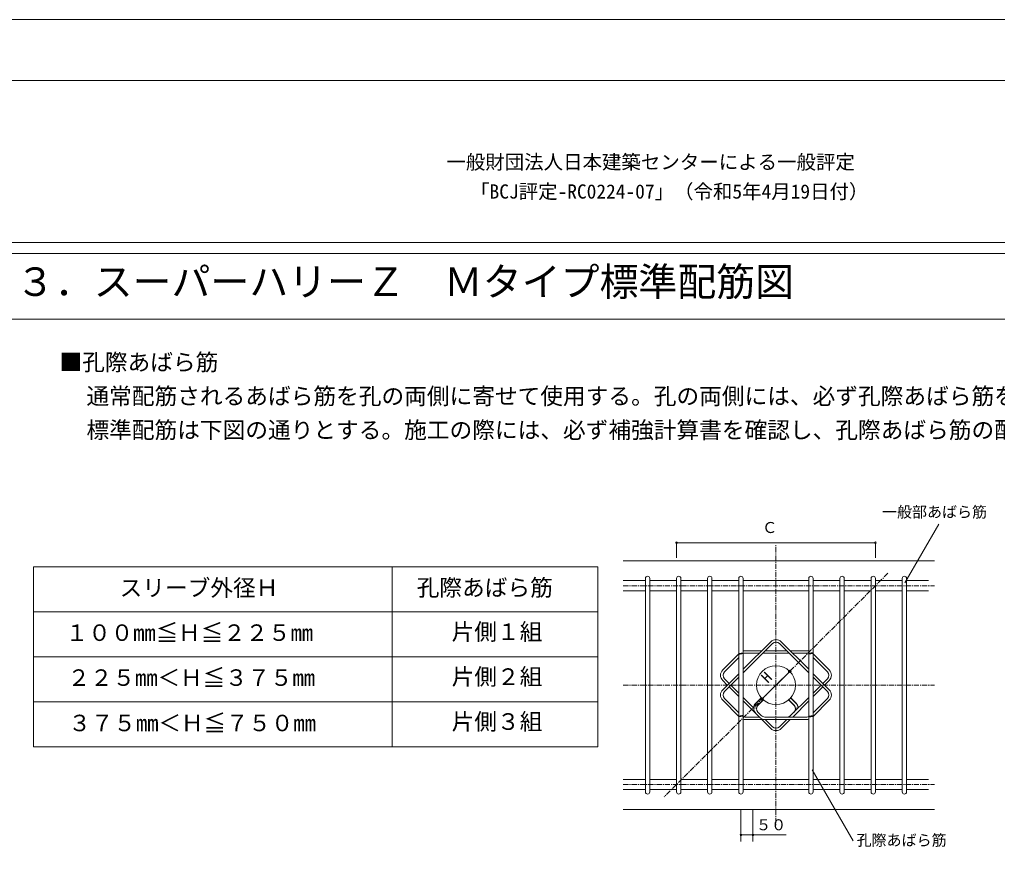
# Model space of a CAD drawing. Units: millimetres, scale not verified. Extents: x -3712 to 3713, y -2625 to 2625.
# Drawn here: x 34 to 1919, y 1003 to 2625 of the extents above; entities that cross this region are included whole.
import ezdxf
from ezdxf.enums import TextEntityAlignment as Align

# ---------------------------------------------------------------- set-up
doc = ezdxf.new("R2010")
doc.units = ezdxf.units.MM
doc.header["$LTSCALE"] = 8
doc.header["$PDMODE"] = 32
doc.header["$PDSIZE"] = 4
doc.linetypes.add('USER3', pattern=[2, 1.25, -0.25, 0.25, -0.25])
for name, color, linetype, lineweight in [('0-0_0', 7, 'Continuous', 18), ('0-1_2', 7, 'Continuous', 18), ('0-2_5', 7, 'Continuous', 18), ('0-3_4', 7, 'Continuous', 18), ('0-4_6', 7, 'Continuous', 18), ('0-5_WAKU', 7, 'Continuous', 18), ('8-1_SCALE', 7, 'Continuous', 18)]:
    doc.layers.add(name, color=color, linetype=linetype, lineweight=lineweight)
for name, color, linetype in [('0-6_LAY-255', 7, 'Continuous'), ('0-F', 7, 'Continuous'), ('8-3_DEFPOINTS', 7, 'Continuous')]:
    doc.layers.add(name, color=color, linetype=linetype)
doc.styles.add('ＭＳ ゴシック', font='')
doc.styles.get('ＭＳ ゴシック').set_extended_font_data('MS Gothic')

# ---------------------------------------------------------------- blocks, each defined once
blk = doc.blocks.new('_U13')
at = {"layer": '0-1_2', "style": 'ＭＳ ゴシック'}
blk.add_text('スリーブ外径Ｈ', height=32.07, dxfattribs=at).set_placement((32055.961, -7146.999), align=Align.BOTTOM_LEFT)
blk = doc.blocks.new('_U14')
at = {"layer": '0-1_2', "style": 'ＭＳ ゴシック'}
blk.add_text('孔際あばら筋', height=32.07, dxfattribs=at).set_placement((32628.659, -7146.555), align=Align.BOTTOM_LEFT)
blk = doc.blocks.new('_U17')
at = {"layer": '0-1_2', "style": 'ＭＳ ゴシック'}
blk.add_text('片側１組', height=32.07, dxfattribs=at).set_placement((32685.807, -7231.65), align=Align.BOTTOM_LEFT)
blk = doc.blocks.new('_U18')
at = {"layer": '0-1_2', "style": 'ＭＳ ゴシック'}
blk.add_text('片側２組', height=32.07, dxfattribs=at).set_placement((32685.807, -7318.3), align=Align.BOTTOM_LEFT)
blk = doc.blocks.new('_U19')
at = {"layer": '0-1_2', "style": 'ＭＳ ゴシック'}
blk.add_text('片側３組', height=32.07, dxfattribs=at).set_placement((32685.807, -7404.95), align=Align.BOTTOM_LEFT)
blk = doc.blocks.new('_U12')
at = {"layer": '0-1_2', "style": 'ＭＳ ゴシック'}
for s, p in [('■孔際あばら筋', (29616.306, -6711.81)), ('\u3000通常配筋されるあばら筋を孔の両側に寄せて使用する。孔の両側には、必ず孔際あばら筋を１組以上配筋する。', (29624.523, -6777.187)), ('\u3000標準配筋は下図の通りとする。施工の際には、必ず補強計算書を確認し、孔際あばら筋の配筋に注意する。', (29624.523, -6842.564))]:
    blk.add_text(s, height=32.07, dxfattribs=at).set_placement(p, align=Align.BOTTOM_LEFT)
blk = doc.blocks.new('_DOTSMALL')
at = {"layer": '0-0_0'}
blk.add_circle((0, 0), 0.0625, dxfattribs=at)
blk.add_circle((0, 0), 0.0625, dxfattribs=at)
blk = doc.blocks.new('_U39')
at = {"layer": '0-5_WAKU', "style": 'ＭＳ ゴシック'}
blk.add_text('Ｃ', height=21.21, dxfattribs=at).set_placement((29914.033, -7021.972), align=Align.BOTTOM_LEFT)

msp = doc.modelspace()

# ---------------------------------------------------------------- linework, layer by layer
at = {"layer": '0-0_0'}
for p, q in [((1740.252, 1538.822), (1805.444, 1651.738)), ((1464.128, 1407.652), (1431.909, 1407.652)), ((1459.328, 1402.852), (1431.909, 1402.852)), ((1517.065, 1402.852), (1466.116, 1402.852)), ((1512.265, 1407.652), (1470.916, 1407.652)), ((1551.272, 1407.652), (1519.053, 1407.652)), ((1551.272, 1402.852), (1523.853, 1402.852)), ((1459.328, 1279.852), (1431.909, 1279.852)), ((1551.272, 1275.052), (1431.909, 1275.052)), ((1551.272, 1279.852), (1470.093, 1279.852)), ((1561.233, 1178.086), (1640.427, 1040.918))]:
    msp.add_line(p, q, dxfattribs=at)
for centre, radius, start, end in [((1470.093, 1289.452), 9.6, 225, 270), ((1513.088, 1289.452), 9.6, 270, 315), ((1470.093, 1289.452), 14.4, 225, 270)]:
    msp.add_arc(centre, radius, start, end, dxfattribs=at)
at = {"layer": '0-2_5'}
for p, q in [((-3478.151, 2507.485), (3526.744, 2507.485)), ((3526.744, 2194.985), (-3478.151, 2194.985)), ((3551.744, 2047.3), (-3503.151, 2047.3)), ((60.359, 1569.163), (1148.016, 1569.163)), ((60.359, 1222.565), (60.359, 1569.163)), ((751.524, 1222.565), (751.524, 1569.163)), ((1148.016, 1222.565), (1148.016, 1569.163)), ((60.359, 1482.514), (1148.016, 1482.514)), ((60.359, 1395.864), (1148.016, 1395.864)), ((60.359, 1309.214), (1148.016, 1309.214)), ((60.359, 1222.565), (1148.016, 1222.565))]:
    msp.add_line(p, q, dxfattribs=at)
msp.add_lwpolyline([(-3503.151, -2507.485), (-3503.151, 2173.8), (3551.744, 2173.8)], dxfattribs=at)
at = {"layer": '0-3_4'}
for p, q in [((1448.439, 1297.53), (1454.414, 1296.985)), ((1534.742, 1297.53), (1528.767, 1296.985))]:
    msp.add_line(p, q, dxfattribs=at)
at = {"layer": '0-4_6'}
msp.add_line((-3712.47, 2625), (3712.53, 2625), dxfattribs=at)
msp.add_line((-3712.47, 2625), (3712.53, 2625), dxfattribs=at)
at = {"layer": '0-5_WAKU'}
for p, q in [((1298.297, 1616.033), (1681.697, 1616.033)), ((1299.891, 1587.118), (1299.891, 1616.033)), ((1683.291, 1587.118), (1683.291, 1616.033)), ((1424.091, 1101.382), (1424.091, 1039.605)), ((1447.194, 1101.382), (1447.194, 1039.605)), ((1424.091, 1052.355), (1447.194, 1052.355)), ((1429.919, 1052.355), (1510.944, 1052.355))]:
    msp.add_line(p, q, dxfattribs=at)
at = {"layer": '8-1_SCALE', "linetype": 'USER3'}
for p, q in [((1491.591, 1341.352), (1491.591, 1611.352)), ((1707.291, 1557.052), (1491.591, 1341.352)), ((1197.291, 1532.984), (1797.291, 1532.984)), ((1197.291, 1341.352), (1797.291, 1341.352)), ((1491.591, 1341.352), (1275.891, 1125.652)), ((1491.591, 1341.352), (1491.591, 1071.352)), ((1197.291, 1149.652), (1797.291, 1149.652))]:
    msp.add_line(p, q, dxfattribs=at)
at = {"layer": '8-1_SCALE'}
for p, q in [((1491.591, 1581.352), (1197.291, 1581.352)), ((1491.591, 1581.352), (1797.291, 1581.352)), ((1239.891, 1341.352), (1239.891, 1547.084)), ((1248.291, 1341.352), (1248.291, 1547.084)), ((1299.891, 1341.352), (1299.891, 1547.084)), ((1308.291, 1341.352), (1308.291, 1547.084)), ((1359.891, 1341.352), (1359.891, 1547.084)), ((1368.291, 1341.352), (1368.291, 1547.084)), ((1419.891, 1341.352), (1419.891, 1547.084)), ((1428.291, 1341.352), (1428.291, 1547.084)), ((1554.891, 1341.352), (1554.891, 1547.084)), ((1563.291, 1341.352), (1563.291, 1547.084)), ((1614.891, 1341.352), (1614.891, 1547.084)), ((1623.291, 1341.352), (1623.291, 1547.084)), ((1674.891, 1341.352), (1674.891, 1547.084)), ((1683.291, 1341.352), (1683.291, 1547.084)), ((1734.891, 1341.352), (1734.891, 1547.084)), ((1743.291, 1341.352), (1743.291, 1547.084)), ((1239.891, 1542.884), (1197.291, 1542.884)), ((1299.891, 1542.884), (1248.291, 1542.884)), ((1359.891, 1542.884), (1308.291, 1542.884)), ((1419.891, 1542.884), (1368.291, 1542.884)), ((1491.591, 1542.884), (1428.291, 1542.884)), ((1491.591, 1542.884), (1554.891, 1542.884)), ((1563.291, 1542.884), (1614.891, 1542.884)), ((1623.291, 1542.884), (1674.891, 1542.884)), ((1683.291, 1542.884), (1734.891, 1542.884)), ((1743.291, 1542.884), (1785.891, 1542.884)), ((1239.891, 1523.084), (1197.291, 1523.084)), ((1299.891, 1523.084), (1248.291, 1523.084)), ((1359.891, 1523.084), (1308.291, 1523.084)), ((1419.891, 1523.084), (1368.291, 1523.084)), ((1491.591, 1523.084), (1428.291, 1523.084)), ((1491.591, 1523.084), (1554.891, 1523.084)), ((1563.291, 1523.084), (1614.891, 1523.084)), ((1623.291, 1523.084), (1674.891, 1523.084)), ((1683.291, 1523.084), (1734.891, 1523.084)), ((1743.291, 1523.084), (1785.891, 1523.084)), ((1428.291, 1371.814), (1481.408, 1424.932)), ((1428.291, 1365.026), (1484.802, 1421.538)), ((1498.379, 1421.538), (1554.891, 1365.026)), ((1501.773, 1424.932), (1554.891, 1371.814)), ((1388.919, 1370.626), (1419.891, 1401.598)), ((1419.778, 1402.187), (1428.178, 1403.799)), ((1419.891, 1401.598), (1428.291, 1403.21)), ((1420.004, 1401.009), (1428.404, 1402.621)), ((1420.117, 1400.42), (1428.517, 1402.031)), ((1554.778, 1402.733), (1563.178, 1404.345)), ((1554.891, 1402.144), (1563.291, 1403.756)), ((1555.004, 1401.555), (1563.404, 1403.166)), ((1555.117, 1400.965), (1563.517, 1402.577)), ((1594.263, 1370.626), (1563.291, 1401.598)), ((1392.313, 1367.232), (1419.891, 1394.81)), ((1590.868, 1367.232), (1563.291, 1394.81)), ((1388.919, 1332.442), (1419.891, 1363.414)), ((1465.074, 1314.836), (1518.107, 1367.869)), ((1563.291, 1363.414), (1594.263, 1332.442)), ((1239.891, 1341.352), (1239.891, 1135.552)), ((1248.291, 1341.352), (1248.291, 1135.552)), ((1299.891, 1341.352), (1299.891, 1135.552)), ((1308.291, 1341.352), (1308.291, 1135.552)), ((1359.891, 1341.352), (1359.891, 1135.552)), ((1368.291, 1341.352), (1368.291, 1135.552)), ((1388.919, 1350.262), (1397.828, 1341.352)), ((1392.313, 1329.048), (1419.891, 1356.626)), ((1392.313, 1353.656), (1401.222, 1344.746)), ((1404.616, 1341.352), (1419.891, 1326.078)), ((1419.891, 1341.352), (1419.891, 1135.552)), ((1428.291, 1341.352), (1428.291, 1135.552)), ((1554.891, 1341.352), (1554.891, 1135.552)), ((1563.291, 1356.626), (1590.868, 1329.048)), ((1563.291, 1341.352), (1563.291, 1135.552)), ((1563.291, 1326.078), (1578.565, 1341.352)), ((1581.959, 1344.746), (1590.868, 1353.656)), ((1585.353, 1341.352), (1594.263, 1350.262)), ((1614.891, 1341.352), (1614.891, 1135.552)), ((1623.291, 1341.352), (1623.291, 1135.552)), ((1674.891, 1341.352), (1674.891, 1135.552)), ((1683.291, 1341.352), (1683.291, 1135.552)), ((1734.891, 1341.352), (1734.891, 1135.552)), ((1743.291, 1341.352), (1743.291, 1135.552)), ((1401.222, 1337.958), (1419.891, 1319.29)), ((1563.291, 1319.29), (1581.959, 1337.958)), ((1388.919, 1312.078), (1419.891, 1281.106)), ((1392.313, 1315.472), (1419.891, 1287.894)), ((1428.291, 1317.678), (1448.999, 1296.969)), ((1428.291, 1310.89), (1459.911, 1279.27)), ((1452.77, 1306.775), (1463.007, 1317.011)), ((1453.195, 1306.35), (1463.431, 1316.587)), ((1456.589, 1302.956), (1466.826, 1313.193)), ((1457.013, 1302.532), (1467.25, 1312.769)), ((1463.404, 1316.56), (1466.798, 1313.166)), ((1520.174, 1317.011), (1515.931, 1312.769)), ((1515.931, 1312.769), (1526.168, 1302.532)), ((1516.356, 1313.193), (1526.592, 1302.956)), ((1519.75, 1316.587), (1529.987, 1306.35)), ((1519.876, 1282.663), (1554.891, 1317.678)), ((1520.174, 1317.011), (1530.411, 1306.775)), ((1523.853, 1279.852), (1554.891, 1310.89)), ((1590.868, 1315.472), (1563.291, 1287.894)), ((1594.263, 1312.078), (1563.291, 1281.106)), ((1419.778, 1281.695), (1428.178, 1283.307)), ((1419.891, 1281.106), (1428.291, 1282.718)), ((1420.004, 1280.517), (1428.404, 1282.128)), ((1456.588, 1289.38), (1463.305, 1282.664)), ((1554.778, 1281.149), (1563.178, 1282.761)), ((1554.891, 1280.56), (1563.291, 1282.172)), ((1420.117, 1279.927), (1428.517, 1281.539)), ((1464.128, 1275.052), (1481.408, 1257.772)), ((1470.916, 1275.052), (1484.802, 1261.166)), ((1498.379, 1261.166), (1512.265, 1275.052)), ((1501.773, 1257.772), (1519.053, 1275.052)), ((1555.004, 1279.971), (1563.404, 1281.583)), ((1555.117, 1279.382), (1563.517, 1280.993)), ((1239.891, 1159.552), (1197.291, 1159.552)), ((1299.891, 1159.552), (1248.291, 1159.552)), ((1359.891, 1159.552), (1308.291, 1159.552)), ((1419.891, 1159.552), (1368.291, 1159.552)), ((1491.591, 1159.552), (1428.291, 1159.552)), ((1491.591, 1159.552), (1554.891, 1159.552)), ((1563.291, 1159.552), (1614.891, 1159.552)), ((1623.291, 1159.552), (1674.891, 1159.552)), ((1683.291, 1159.552), (1734.891, 1159.552)), ((1743.291, 1159.552), (1785.891, 1159.552)), ((1239.891, 1139.752), (1197.291, 1139.752)), ((1299.891, 1139.752), (1248.291, 1139.752)), ((1359.891, 1139.752), (1308.291, 1139.752)), ((1419.891, 1139.752), (1368.291, 1139.752)), ((1491.591, 1139.752), (1428.291, 1139.752)), ((1491.591, 1139.752), (1554.891, 1139.752)), ((1563.291, 1139.752), (1614.891, 1139.752)), ((1623.291, 1139.752), (1674.891, 1139.752)), ((1683.291, 1139.752), (1734.891, 1139.752)), ((1743.291, 1139.752), (1785.891, 1139.752)), ((1491.591, 1101.352), (1197.291, 1101.352)), ((1491.591, 1101.352), (1797.291, 1101.352))]:
    msp.add_line(p, q, dxfattribs=at)
msp.add_circle((1491.591, 1341.352), 37.5, dxfattribs=at)
for centre, radius, start, end in [((1244.091, 1547.084), 4.2, 0, 180), ((1304.091, 1547.084), 4.2, 0, 180), ((1364.091, 1547.084), 4.2, 0, 180), ((1424.091, 1547.084), 4.2, 0, 180), ((1559.091, 1547.084), 4.2, 0, 180), ((1619.091, 1547.084), 4.2, 0, 180), ((1679.091, 1547.084), 4.2, 0, 180), ((1739.091, 1547.084), 4.2, 0, 180), ((1491.591, 1414.75), 14.4, 45, 135), ((1491.591, 1414.75), 9.6, 45, 135), ((1431.909, 1393.252), 14.4, 90, 104.55375), ((1431.909, 1393.252), 9.6, 90, 112.14379), ((1551.272, 1393.252), 14.4, 75.44625, 90), ((1551.272, 1393.252), 9.6, 67.85621, 90), ((1399.101, 1360.444), 14.4, 135, 225), ((1399.101, 1360.444), 9.6, 135, 225), ((1584.08, 1360.444), 9.6, 315, 45), ((1584.08, 1360.444), 14.4, 315, 45), ((1399.101, 1322.26), 14.4, 135, 225), ((1399.101, 1322.26), 9.6, 135, 225), ((1584.08, 1322.26), 9.6, 315, 45), ((1584.08, 1322.26), 14.4, 315, 45), ((1463.377, 1296.168), 15, 135, 174.79182), ((1463.377, 1296.168), 14.4, 135, 225), ((1463.377, 1296.168), 9.6, 135, 225), ((1463.377, 1296.168), 9, 135, 174.79182), ((1519.804, 1296.168), 9, 5.20818, 45), ((1519.804, 1296.168), 9.6, 315, 45), ((1519.804, 1296.168), 14.4, 3.18968, 45), ((1519.804, 1296.168), 15, 5.20818, 45), ((1431.909, 1289.452), 9.6, 247.85621, 270), ((1431.909, 1289.452), 14.4, 255.44625, 270), ((1551.272, 1289.452), 9.6, 270, 292.14379), ((1551.272, 1289.452), 14.4, 270, 284.55375), ((1491.591, 1267.954), 14.4, 225, 315), ((1491.591, 1267.954), 9.6, 225, 315), ((1244.091, 1135.552), 4.2, 180, 0), ((1304.091, 1135.552), 4.2, 180, 0), ((1364.091, 1135.552), 4.2, 180, 0), ((1424.091, 1135.552), 4.2, 180, 0), ((1559.091, 1135.552), 4.2, 180, 0), ((1619.091, 1135.552), 4.2, 180, 0), ((1679.091, 1135.552), 4.2, 180, 0), ((1739.091, 1135.552), 4.2, 180, 0)]:
    msp.add_arc(centre, radius, start, end, dxfattribs=at)
at = {"layer": '8-3_DEFPOINTS'}
for p in [(1518.107, 1367.869), (1518.107, 1367.869), (1465.074, 1314.836)]:
    msp.add_point(p, dxfattribs=at)

# ---------------------------------------------------------------- block references
at = {"layer": '0-3_4'}
for name, p in [('_U12', (-29505.81, 8650.315)), ('_U39', (-28449.026, 8650.315)), ('_U13', (-31829.636, 8650.315)), ('_U14', (-31829.636, 8650.315)), ('_U17', (-31819.404, 8650.315)), ('_U18', (-31819.404, 8650.315)), ('_U19', (-31819.404, 8650.315))]:
    msp.add_blockref(name, p, dxfattribs=at)
at = {"layer": '0-5_WAKU', "yscale": 25.5, "rotation": 180}
for p, xscale in [((1299.891, 1616.033), 25.5), ((1683.291, 1616.033), -25.5), ((1424.091, 1052.355), 25.5)]:
    msp.add_blockref('_DOTSMALL', p, dxfattribs=dict(at, xscale=xscale))
at = {"layer": '0-5_WAKU', "xscale": 25.5, "yscale": 25.5}
msp.add_blockref('_DOTSMALL', (1447.194, 1052.355), dxfattribs=at)
at = {"layer": '8-1_SCALE', "xscale": 25, "yscale": 25}
for p, rotation in [((1518.107, 1367.869), 45), ((1465.074, 1314.836), 225)]:
    msp.add_blockref('_DOTSMALL', p, dxfattribs=dict(at, rotation=rotation))

# ---------------------------------------------------------------- texts
at = {"layer": '0-1_2', "style": 'ＭＳ ゴシック'}
for s, height, p in [('一般財団法人日本建築センターによる一般評定', 27.49, (856.276, 2328.222)), ('「BCJ評定-RC0224-07」（令和5年4月19日付）', 27.49, (901.991, 2271.396)), ('３．スーパーハリーＺ\u3000Ｍタイプ標準配筋図', 54.99, (26.362, 2075.469))]:
    msp.add_text(s, height=height, dxfattribs=at).set_placement(p, align=Align.BOTTOM_LEFT)
at = {"layer": '0-6_LAY-255', "style": 'ＭＳ ゴシック'}
for s, p in [('一般部あばら筋', (1695.952, 1658.412)), ('５０', (1453.305, 1055.047)), ('孔際あばら筋', (1646.978, 1025.278))]:
    msp.add_text(s, height=21.21, dxfattribs=at).set_placement(p, align=Align.BOTTOM_LEFT)
at = {"layer": '0-F', "style": 'ＭＳ ゴシック'}
for s, p in [('１００mm≦Ｈ≦２２５mm', (122.526, 1417.09)), ('２２５mm＜Ｈ≦３７５mm', (126.157, 1330.375)), ('３７５mm＜Ｈ≦７５０mm', (127.779, 1242.834))]:
    msp.add_text(s, height=31.81, dxfattribs=at).set_placement(p, align=Align.BOTTOM_LEFT)
at = {"layer": '8-1_SCALE', "style": 'ＭＳ ゴシック'}
msp.add_text('H', height=21.21, rotation=45, dxfattribs=at).set_placement((1480.259, 1339.272), align=Align.BOTTOM_LEFT)

doc.saveas('drawing.dxf')
